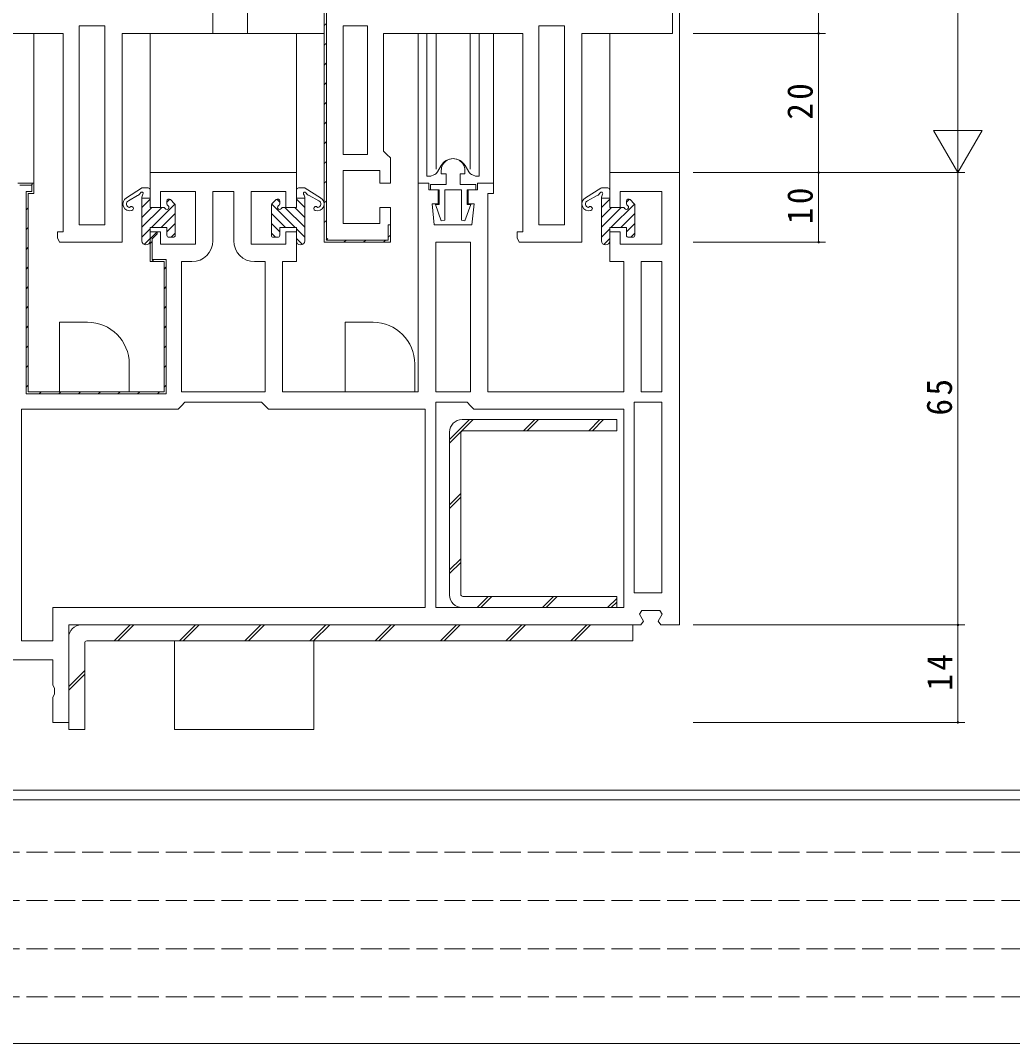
# Model space of a CAD drawing. Units: millimetres on the paper. Extents: x -420 to 373, y -297 to 267.
# Drawn here: x -346 to -203.5, y -297 to -150 of the extents above; entities that cross this region are included whole.
import ezdxf

# ---------------------------------------------------------------- set-up
doc = ezdxf.new("R2010")
doc.units = ezdxf.units.MM
doc.linetypes.add('DASHED3', pattern=[4, 3, -1])
for name, color, linetype, lineweight in [('0-1_YKK_ZWAK', 7, 'Continuous', 9), ('0-3_YKK_12', 2, 'Continuous', 9), ('0-4_YKK_D', 6, 'Continuous', 9), ('0-6_YKK_13', 4, 'Continuous', 9), ('0-7_YKK_11', 7, 'Continuous', 9)]:
    doc.layers.add(name, color=color, linetype=linetype, lineweight=lineweight)
doc.styles.add('ＭＳ ゴシック', font='')
doc.styles.get('ＭＳ ゴシック').set_extended_font_data('MS Gothic')

msp = doc.modelspace()

# ---------------------------------------------------------------- linework, layer by layer
at = {"layer": '0-1_YKK_ZWAK'}
for p, q in [((352.3, -260.575), (-417.7, -260.575)), ((314.5, -261.975), (-417.7, -261.975)), ((-417.7, -296.975), (314.5, -296.975))]:
    msp.add_line(p, q, dxfattribs=at)
at = {"layer": '0-1_YKK_ZWAK', "linetype": 'DASHED3'}
for p, q in [((-413.101, -269.488), (-164.909, -269.488)), ((-413.101, -276.416), (-164.909, -276.416)), ((-413.101, -283.345), (-164.909, -283.345)), ((-413.101, -290.274), (-164.909, -290.274))]:
    msp.add_line(p, q, dxfattribs=at)
at = {"layer": '0-3_YKK_12'}
for p, q in [((-313.368, -151.832), (-313.368, 2.3)), ((-251.349, 2.3), (-251.353, -172.332)), ((-344.053, -173.832), (-344.053, -151.832)), ((-327.353, -172.332), (-327.353, -151.832)), ((-318.842, -151.832), (-302.352, -151.832)), ((-306.353, -172.332), (-306.353, -151.832)), ((-288.853, -174.155), (-288.853, -151.832)), ((-278.053, -173.832), (-278.053, -151.832)), ((-261.345, -172.332), (-261.345, -151.832))]:
    msp.add_line(p, q, dxfattribs=at)
at = {"layer": '0-4_YKK_D'}
for p, q in [((-211.353, -164.832), (-211.353, 171.168)), ((-231.353, -151.832), (-231.353, -91.832)), ((-249.353, -151.832), (-230.353, -151.832)), ((-249.353, -151.832), (-230.353, -151.832)), ((-231.353, -171.832), (-231.353, -151.832)), ((-211.353, -171.832), (-211.353, -159.708)), ((-211.353, -171.832), (-214.853, -165.77)), ((-207.853, -165.77), (-214.853, -165.77)), ((-211.353, -171.832), (-207.853, -165.77)), ((-249.353, -171.832), (-230.353, -171.832)), ((-249.353, -171.832), (-210.353, -171.832)), ((-249.353, -171.832), (-230.353, -171.832)), ((-249.353, -171.832), (-210.353, -171.832)), ((-231.353, -181.832), (-231.353, -171.832)), ((-211.353, -171.832), (-211.353, -236.832)), ((-249.353, -181.832), (-230.353, -181.832)), ((-249.353, -236.832), (-210.353, -236.832)), ((-249.353, -236.832), (-210.353, -236.832)), ((-211.353, -236.832), (-211.353, -250.832)), ((-249.353, -250.832), (-210.353, -250.832))]:
    msp.add_line(p, q, dxfattribs=at)
for centre, start, end in [((-231.353, -151.832), 90, 270), ((-231.353, -151.832), 90, 270), ((-231.353, -151.832), 270, 90), ((-231.353, -151.832), 270, 90), ((-231.353, -171.832), 90, 270), ((-231.353, -171.832), 90, 270), ((-231.353, -171.832), 270, 90), ((-231.353, -171.832), 270, 90), ((-231.353, -181.832), 90, 270), ((-231.353, -181.832), 270, 90), ((-211.353, -236.832), 90, 270), ((-211.353, -236.832), 90, 270), ((-211.353, -236.832), 270, 90), ((-211.353, -236.832), 270, 90), ((-211.353, -250.832), 90, 270), ((-211.353, -250.832), 270, 90)]:
    msp.add_arc(centre, 0.106, start, end, dxfattribs=at)
at = {"layer": '0-6_YKK_13'}
for p, q in [((-287.603, -172.329), (-287.603, -151.832)), ((-286.29, -171.329), (-286.29, -151.832)), ((-281.415, -151.832), (-281.415, -171.329)), ((-280.103, -151.832), (-280.103, -172.329)), ((-285.585, -170.829), (-286.108, -171.737)), ((-282.121, -170.829), (-281.597, -171.737)), ((-287.603, -172.329), (-287.053, -172.329)), ((-287.053, -172.329), (-286.632, -172.176)), ((-280.653, -172.329), (-281.073, -172.176)), ((-280.653, -172.329), (-280.103, -172.329)), ((-330.741, -175.46), (-328.62, -174.073)), ((-328.475, -174.036), (-327.653, -174.036)), ((-327.353, -176.832), (-327.353, -174.336)), ((-306.353, -176.832), (-306.353, -174.336)), ((-305.23, -174.036), (-306.053, -174.036)), ((-302.869, -175.46), (-305.085, -174.073)), ((-264.836, -175.46), (-262.62, -174.073)), ((-262.475, -174.036), (-261.653, -174.036)), ((-261.353, -176.832), (-261.353, -174.336)), ((-329.172, -175.129), (-330.461, -175.879)), ((-328.553, -175.502), (-327.353, -175.502)), ((-328.553, -181.632), (-328.553, -175.502)), ((-327.353, -175.664), (-328.553, -176.864)), ((-323.806, -176.361), (-327.178, -179.732)), ((-324.953, -176.313), (-324.953, -175.932)), ((-324.522, -175.662), (-324.949, -176.09)), ((-324.44, -175.72), (-323.84, -176.32)), ((-309.899, -176.361), (-306.527, -179.732)), ((-309.265, -175.72), (-309.865, -176.32)), ((-309.183, -175.662), (-308.756, -176.09)), ((-308.753, -176.313), (-308.753, -175.932)), ((-305.153, -175.502), (-306.353, -175.502)), ((-306.353, -175.664), (-305.153, -176.864)), ((-305.153, -181.632), (-305.153, -175.502)), ((-304.533, -175.129), (-303.149, -175.879)), ((-263.172, -175.129), (-264.556, -175.879)), ((-262.553, -175.502), (-261.353, -175.502)), ((-262.553, -181.632), (-262.553, -175.502)), ((-261.353, -175.664), (-262.553, -176.864)), ((-257.806, -176.361), (-261.178, -179.732)), ((-258.953, -176.313), (-258.953, -175.932)), ((-258.522, -175.662), (-258.949, -176.09)), ((-258.44, -175.72), (-257.84, -176.32)), ((-325.692, -176.832), (-328.553, -179.693)), ((-327.106, -176.832), (-328.553, -178.278)), ((-325.472, -176.832), (-327.353, -176.832)), ((-323.753, -177.721), (-325.764, -179.732)), ((-323.753, -180.832), (-323.753, -176.532)), ((-309.953, -180.832), (-309.953, -176.532)), ((-309.953, -177.721), (-307.941, -179.732)), ((-308.233, -176.832), (-306.353, -176.832)), ((-308.013, -176.832), (-305.153, -179.693)), ((-306.599, -176.832), (-305.153, -178.278)), ((-259.692, -176.832), (-262.553, -179.693)), ((-261.106, -176.832), (-262.553, -178.278)), ((-259.472, -176.832), (-261.353, -176.832)), ((-257.753, -177.721), (-259.764, -179.732)), ((-257.753, -180.832), (-257.753, -176.532)), ((-323.753, -179.135), (-324.953, -180.335)), ((-309.953, -179.135), (-308.753, -180.335)), ((-257.753, -179.135), (-258.953, -180.335)), ((-327.353, -179.907), (-328.553, -181.107)), ((-324.953, -179.732), (-327.355, -179.732)), ((-327.353, -179.732), (-327.353, -181.632)), ((-324.953, -180.832), (-324.953, -179.732)), ((-323.753, -180.549), (-324.335, -181.132)), ((-309.953, -180.549), (-309.37, -181.132)), ((-308.753, -180.832), (-308.753, -179.732)), ((-308.753, -179.732), (-306.35, -179.732)), ((-306.353, -179.732), (-306.353, -181.632)), ((-306.353, -179.907), (-305.153, -181.107)), ((-261.353, -179.907), (-262.553, -181.107)), ((-258.953, -179.732), (-261.355, -179.732)), ((-261.353, -179.732), (-261.353, -181.632)), ((-258.953, -180.832), (-258.953, -179.732)), ((-257.753, -180.549), (-258.335, -181.132)), ((-327.353, -181.321), (-328.207, -182.176)), ((-324.053, -181.132), (-324.653, -181.132)), ((-309.653, -181.132), (-309.053, -181.132)), ((-306.353, -181.321), (-305.498, -182.176)), ((-261.353, -181.321), (-262.207, -182.176)), ((-258.053, -181.132), (-258.653, -181.132)), ((-340.353, -193.332), (-336.353, -193.332)), ((-340.353, -203.332), (-340.353, -193.332)), ((-299.353, -193.332), (-295.353, -193.332)), ((-299.353, -203.332), (-299.353, -193.332)), ((-330.353, -199.332), (-330.353, -203.332)), ((-289.353, -199.332), (-289.353, -203.332)), ((-332.353, -203.332), (-340.353, -203.332)), ((-330.353, -203.332), (-332.353, -203.332)), ((-291.353, -203.332), (-299.353, -203.332)), ((-289.353, -203.332), (-291.353, -203.332)), ((-284.353, -210.179), (-281.505, -207.331)), ((-282.638, -208.995), (-280.974, -207.331)), ((-273.735, -208.931), (-272.135, -207.331)), ((-273.205, -208.931), (-271.605, -207.331)), ((-264.366, -208.931), (-262.766, -207.331)), ((-263.835, -208.931), (-262.235, -207.331)), ((-284.353, -210.709), (-282.688, -209.045)), ((-284.353, -232.532), (-284.353, -209.131)), ((-282.753, -232.432), (-282.753, -209.231)), ((-282.453, -208.931), (-260.353, -208.931)), ((-284.353, -219.548), (-282.753, -217.948)), ((-284.353, -220.079), (-282.753, -218.479)), ((-284.353, -228.917), (-282.753, -227.317)), ((-284.353, -229.448), (-282.753, -227.848)), ((-260.35, -232.732), (-282.453, -232.732)), ((-280.399, -234.332), (-278.799, -232.732)), ((-279.868, -234.332), (-278.268, -232.732)), ((-271.029, -234.332), (-269.429, -232.732)), ((-270.499, -234.332), (-268.899, -232.732)), ((-261.66, -234.332), (-260.35, -233.022)), ((-261.129, -234.332), (-260.35, -233.553)), ((-260.35, -232.732), (-260.35, -234.332)), ((-260.35, -234.332), (-282.553, -234.332)), ((-258.053, -236.832), (-337.253, -236.832)), ((-332.514, -239.132), (-330.214, -236.832)), ((-331.983, -239.132), (-329.683, -236.832)), ((-323.145, -239.132), (-320.845, -236.832)), ((-322.614, -239.132), (-320.314, -236.832)), ((-313.776, -239.132), (-311.476, -236.832)), ((-313.245, -239.132), (-310.945, -236.832)), ((-304.407, -239.132), (-302.107, -236.832)), ((-303.876, -239.132), (-301.576, -236.832)), ((-295.037, -239.132), (-292.737, -236.832)), ((-294.507, -239.132), (-292.207, -236.832)), ((-285.668, -239.132), (-283.368, -236.832)), ((-285.138, -239.132), (-282.838, -236.832)), ((-276.299, -239.132), (-273.999, -236.832)), ((-275.768, -239.132), (-273.468, -236.832)), ((-266.93, -239.132), (-264.63, -236.832)), ((-266.399, -239.132), (-264.099, -236.832)), ((-258.053, -236.832), (-258.053, -239.132)), ((-339.053, -238.632), (-339.053, -251.832)), ((-336.753, -251.832), (-336.753, -239.432)), ((-258.053, -239.132), (-336.453, -239.132)), ((-323.853, -239.132), (-323.853, -251.832)), ((-339.053, -245.671), (-336.753, -243.371)), ((-339.053, -246.201), (-336.753, -243.901)), ((-336.753, -251.832), (-339.053, -251.832))]:
    msp.add_line(p, q, dxfattribs=at)
for points in [[(-282.553, -207.331), (-260.353, -207.331), (-260.353, -208.931)], [(-303.853, -239.132), (-303.853, -251.832), (-323.853, -251.832)]]:
    msp.add_lwpolyline(points, dxfattribs=at)
for centre, radius, start, end in [((-283.853, -171.829), 2, 30, 149.99998), ((-286.975, -171.237), 1, 290.01273, 329.99998), ((-286.975, -171.237), 1, 316.21162, 329.99998), ((-280.731, -171.237), 1, 210, 249.98726), ((-280.731, -171.237), 1, 210, 223.78836), ((-329.578, -174.216), 1, 293.99017, 328.73001), ((-328.553, -174.839), 0.2, 326.44269, 148.73001), ((-328.475, -174.336), 0.3, 90, 118.87427), ((-327.653, -174.336), 0.3, 0, 90), ((-306.053, -174.336), 0.3, 90, 180), ((-305.153, -174.839), 0.2, 31.26997, 213.5573), ((-305.23, -174.336), 0.3, 61.12572, 90), ((-304.127, -174.216), 1, 211.26997, 246.00981), ((-263.578, -174.216), 1, 293.99017, 328.73001), ((-262.553, -174.839), 0.2, 326.44269, 148.73001), ((-262.475, -174.336), 0.3, 90, 118.87427), ((-261.653, -174.336), 0.3, 0, 90), ((-330.258, -176.336), 1, 118.87427, 286.60155), ((-330.258, -176.336), 0.5, 113.99017, 264.81476), ((-327.553, -175.502), 1, 146.44269, 180), ((-324.653, -175.932), 0.3, 45, 180), ((-324.653, -176.313), 0.3, 180, 239.99998), ((-324.053, -176.532), 0.3, 0, 45), ((-309.653, -176.532), 0.3, 134.99998, 180), ((-309.053, -175.932), 0.3, 0, 134.99998), ((-309.053, -176.313), 0.3, 299.99998, 0), ((-306.153, -175.502), 1, 0, 33.5573), ((-303.352, -176.336), 1, 253.39844, 61.12572), ((-303.352, -176.336), 0.5, 275.18523, 66.00981), ((-264.353, -176.336), 1, 118.87427, 286.60155), ((-264.353, -176.336), 0.5, 113.99017, 264.81476), ((-261.553, -175.502), 1, 146.44269, 180), ((-258.653, -175.932), 0.3, 45, 180), ((-258.653, -176.313), 0.3, 180, 239.99998), ((-258.053, -176.532), 0.3, 0, 45), ((-330.058, -177.007), 0.3, 286.60155, 144.81476), ((-325.472, -177.132), 0.3, 30, 90), ((-324.953, -176.832), 0.3, 210, 60), ((-308.753, -176.832), 0.3, 119.99998, 329.99998), ((-308.233, -177.132), 0.3, 90, 149.99998), ((-303.552, -177.007), 0.3, 35.18523, 253.39844), ((-264.153, -177.007), 0.3, 286.60155, 144.81476), ((-259.472, -177.132), 0.3, 30, 90), ((-258.953, -176.832), 0.3, 210, 60), ((-327.953, -181.632), 0.6, 180, 0), ((-324.653, -180.832), 0.3, 180, 270), ((-324.053, -180.832), 0.3, 270, 0), ((-309.653, -180.832), 0.3, 180, 270), ((-309.053, -180.832), 0.3, 270, 0), ((-305.753, -181.632), 0.6, 180, 0), ((-261.953, -181.632), 0.6, 180, 0), ((-258.653, -180.832), 0.3, 180, 270), ((-258.053, -180.832), 0.3, 270, 0), ((-336.353, -199.332), 6, 0, 90), ((-295.353, -199.332), 6, 0, 90), ((-282.553, -209.131), 1.8, 90, 180), ((-282.453, -209.231), 0.3, 90, 180), ((-282.553, -232.532), 1.8, 180, 270), ((-282.453, -232.432), 0.3, 180, 270), ((-337.253, -238.632), 1.8, 90, 180), ((-336.453, -239.432), 0.3, 90, 180)]:
    msp.add_arc(centre, radius, start, end, dxfattribs=at)
at = {"layer": '0-7_YKK_11'}
for p, q in [((-333.853, -179.332), (-333.853, -150.732)), ((-302.353, -150.719), (-302.053, -150.419)), ((-299.653, -150.732), (-299.653, -169.232)), ((-267.853, -179.332), (-267.853, -150.732)), ((-302.353, -153.548), (-302.053, -153.248)), ((-302.353, -156.376), (-302.053, -156.076)), ((-302.353, -159.205), (-302.053, -158.905)), ((-302.353, -162.033), (-302.053, -161.733)), ((-302.353, -164.862), (-302.053, -164.562)), ((-302.353, -167.69), (-302.053, -167.39)), ((-302.353, -170.518), (-302.053, -170.218)), ((-344.441, -173.666), (-344.227, -173.452)), ((-302.353, -173.347), (-302.053, -173.047)), ((-344.853, -203.332), (-344.853, -174.832)), ((-302.353, -176.175), (-302.053, -175.875)), ((-345.153, -177.206), (-344.853, -176.906)), ((-302.353, -179.004), (-302.053, -178.704)), ((-345.153, -180.034), (-344.853, -179.734)), ((-327.353, -182.033), (-327.053, -181.733)), ((-302.06, -181.539), (-301.848, -181.327)), ((-299.524, -181.832), (-299.224, -181.532)), ((-296.696, -181.832), (-296.396, -181.532)), ((-293.867, -181.832), (-293.567, -181.532)), ((-293.153, -181.117), (-292.853, -180.817)), ((-281.353, -203.332), (-281.353, -181.832)), ((-345.153, -182.863), (-344.853, -182.563)), ((-327.072, -184.581), (-326.823, -184.332)), ((-312.353, -184.632), (-310.853, -184.632)), ((-310.853, -184.632), (-310.853, -203.332)), ((-253.853, -203.332), (-253.853, -184.632)), ((-345.153, -185.691), (-344.853, -185.391)), ((-325.353, -185.69), (-325.053, -185.39)), ((-345.153, -188.519), (-344.853, -188.219)), ((-325.353, -188.518), (-325.053, -188.218)), ((-345.153, -191.348), (-344.853, -191.048)), ((-325.353, -191.347), (-325.053, -191.047)), ((-345.153, -194.176), (-344.853, -193.876)), ((-325.353, -194.175), (-325.053, -193.875)), ((-345.153, -197.005), (-344.853, -196.705)), ((-325.353, -197.004), (-325.053, -196.704)), ((-345.153, -199.833), (-344.853, -199.533)), ((-325.353, -199.832), (-325.053, -199.532)), ((-345.153, -202.662), (-344.853, -202.362)), ((-325.353, -202.661), (-325.053, -202.361)), ((-343.295, -203.632), (-342.995, -203.332)), ((-340.466, -203.632), (-340.166, -203.332)), ((-337.638, -203.632), (-337.338, -203.332)), ((-334.809, -203.632), (-334.509, -203.332)), ((-331.981, -203.632), (-331.681, -203.332)), ((-329.153, -203.632), (-328.853, -203.332)), ((-326.324, -203.632), (-326.024, -203.332)), ((-286.353, -234.332), (-286.353, -204.832)), ((-253.853, -232.232), (-253.853, -204.832)), ((-339.053, -236.832), (-256.874, -236.832))]:
    msp.add_line(p, q, dxfattribs=at)
for points in [[(-302.353, -91.832), (-302.353, -181.832), (-292.853, -181.832)], [(-302.353, -91.832), (-302.353, -181.832), (-292.853, -181.832)], [(-302.353, -181.832), (-292.853, -181.832), (-292.853, -179.332), (-293.153, -179.332), (-293.153, -181.532), (-302.053, -181.532), (-302.053, -92.132), (-294.653, -92.132), (-294.653, -94.332), (-294.353, -94.332), (-294.353, -91.832), (-302.353, -91.832)], [(-368.353, -181.832), (-358.853, -181.832), (-358.853, -176.832), (-360.353, -176.832), (-360.353, -179.132), (-365.653, -179.132), (-365.653, -171.532), (-360.353, -171.532), (-360.353, -173.332), (-358.853, -173.332), (-358.853, -169.732), (-359.353, -169.232), (-359.853, -168.732), (-359.853, -151.832), (-339.853, -151.832), (-339.853, -180.332), (-340.653, -180.332), (-340.653, -181.229), (-340.371, -181.832), (-331.353, -181.832), (-331.353, -151.832), (-318.353, -151.832), (-318.353, -111.832)], [(-302.353, -181.832), (-292.853, -181.832), (-292.853, -176.832), (-294.353, -176.832), (-294.353, -179.132), (-299.653, -179.132), (-299.653, -171.532), (-294.353, -171.532), (-294.353, -173.332), (-292.853, -173.332), (-292.853, -169.732), (-293.353, -169.232), (-293.853, -168.732), (-293.853, -151.832), (-273.853, -151.832), (-273.853, -180.332), (-274.653, -180.332), (-274.653, -181.229), (-274.371, -181.832), (-265.353, -181.832), (-265.353, -151.832), (-252.353, -151.832), (-252.353, -111.832)], [(-288.853, -173.332), (-288.853, -203.332), (-308.353, -203.332), (-308.353, -184.632), (-306.353, -184.632), (-306.353, -180.332), (-307.853, -180.332), (-307.853, -182.132), (-312.853, -182.132), (-312.853, -174.532), (-307.853, -174.532), (-307.853, -176.832), (-306.353, -176.832), (-306.353, -171.832), (-327.353, -171.832), (-327.353, -176.832), (-325.853, -176.832), (-325.853, -174.532), (-320.853, -174.532), (-320.853, -182.132), (-325.853, -182.132), (-325.853, -180.332), (-327.353, -180.332), (-327.353, -184.632), (-325.353, -184.632), (-325.353, -203.332), (-344.853, -203.332), (-344.853, -174.832), (-344.053, -174.832), (-344.053, -173.332), (-346.353, -173.332)], [(-339.053, -236.832), (-256.874, -236.832), (-256.512, -236.269), (-257.093, -235.296), (-256.731, -234.732), (-254.174, -234.732), (-253.812, -235.296), (-254.393, -236.269), (-254.031, -236.832), (-251.353, -236.832), (-251.353, -171.832), (-261.353, -171.832), (-261.353, -176.832), (-259.853, -176.832), (-259.853, -174.532), (-253.853, -174.532), (-253.853, -182.132), (-259.853, -182.132), (-259.853, -180.332), (-261.353, -180.332), (-261.353, -184.632), (-259.353, -184.632), (-259.353, -203.332), (-278.853, -203.332), (-278.853, -174.832), (-278.053, -174.832), (-278.053, -173.332), (-280.353, -173.332), (-280.353, -174.332), (-281.703, -174.332), (-281.703, -176.332), (-280.83, -176.332), (-281.153, -179.332), (-286.553, -179.332), (-286.875, -176.332), (-286.003, -176.332), (-286.003, -174.332), (-287.353, -174.332), (-287.353, -173.332), (-288.853, -173.332)], [(-285.553, -171.532), (-285.553, -172.032), (-284.853, -172.032), (-284.853, -173.532), (-287.103, -173.532), (-287.103, -174.332), (-285.853, -174.332), (-285.853, -176.432), (-286.386, -176.432), (-285.55, -178.771), (-285.053, -178.685)], [(-285.053, -178.685), (-285.053, -174.332), (-282.653, -174.332), (-282.653, -178.685), (-282.155, -178.771), (-281.319, -176.432), (-281.853, -176.432), (-281.853, -174.332), (-280.603, -174.332), (-280.603, -173.532), (-282.853, -173.532), (-282.853, -172.032), (-282.153, -172.032), (-282.153, -171.532)], [(-352.003, -174.332), (-353.353, -174.332), (-353.353, -173.332), (-354.853, -173.332), (-354.853, -203.332), (-376.353, -203.332), (-376.353, -241.832), (-341.353, -241.832), (-341.353, -245.466), (-341.103, -245.899), (-341.103, -246.765), (-341.353, -247.198), (-341.353, -250.832), (-339.053, -250.832), (-339.053, -236.832)], [(-346.053, -173.632), (-344.353, -173.632), (-344.353, -174.532), (-345.153, -174.532), (-345.153, -203.632), (-325.053, -203.632), (-325.053, -184.332), (-327.053, -184.332), (-327.053, -181.332), (-326.353, -180.632), (-326.353, -180.332), (-327.353, -181.332), (-327.353, -184.632), (-325.353, -184.632), (-325.353, -203.332), (-344.853, -203.332), (-344.853, -174.832), (-344.053, -174.832), (-344.053, -173.332), (-346.353, -173.332)], [(-318.353, -181.632), (-318.353, -174.532), (-315.353, -174.532), (-315.353, -181.632)], [(-310.853, -184.632), (-310.853, -203.332), (-322.853, -203.332), (-322.853, -184.632), (-321.353, -184.632)]]:
    msp.add_lwpolyline(points, dxfattribs=at)
for points in [[(-333.853, -179.332), (-333.853, -150.732), (-337.553, -150.732), (-337.553, -179.332)], [(-299.653, -150.732), (-299.653, -169.232), (-296.153, -169.232), (-296.153, -150.732)], [(-267.853, -179.332), (-267.853, -150.732), (-271.553, -150.732), (-271.553, -179.332)], [(-281.353, -203.332), (-281.353, -181.832), (-286.353, -181.832), (-286.353, -203.332)], [(-253.853, -203.332), (-253.853, -184.632), (-256.853, -184.632), (-256.853, -203.332)], [(-341.353, -234.332), (-287.853, -234.332), (-287.853, -205.832), (-310.353, -205.832), (-310.853, -205.332), (-311.353, -204.832), (-322.353, -204.832), (-322.853, -205.332), (-323.353, -205.832), (-345.853, -205.832), (-345.853, -239.132), (-341.353, -239.132)], [(-286.353, -234.332), (-286.353, -204.832), (-281.853, -204.832), (-281.353, -205.332), (-280.853, -205.832), (-259.353, -205.832), (-259.353, -234.332)], [(-253.853, -232.232), (-253.853, -204.832), (-257.853, -204.832), (-257.853, -232.232)]]:
    msp.add_lwpolyline(points, close=True, dxfattribs=at)
for centre, radius, start, end in [((-283.853, -171.532), 1.7, 359.99998, 180), ((-321.353, -181.632), 3, 270, 359.99998), ((-312.353, -181.632), 3, 180, 269.99998)]:
    msp.add_arc(centre, radius, start, end, dxfattribs=at)

# ---------------------------------------------------------------- texts
at = {"layer": '0-4_YKK_D', "color": 3, "char_height": 3.666, "attachment_point": 7, "rotation": 90, "style": 'ＭＳ ゴシック'}
for s, insert in [('\\T1.21;\\W0.95;20', (-232.153, -164.232)), ('\\T1.21;\\W0.95;10', (-232.153, -179.232)), ('\\T1.21;\\W0.95;65', (-212.153, -206.732)), ('\\T1.21;\\W0.95;14', (-212.153, -246.27))]:
    msp.add_mtext(s, dxfattribs=dict(at, insert=insert))

doc.saveas('drawing.dxf')
